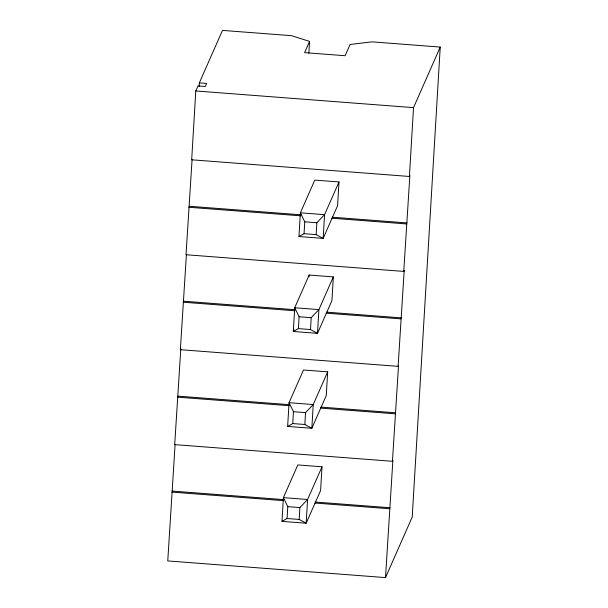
<?xml version="1.0" encoding="UTF-8"?>
<svg xmlns="http://www.w3.org/2000/svg" width="608" height="608" viewBox="0 0 608 608"><rect width="100%" height="100%" fill="white"/><g stroke="black" fill="none" stroke-linecap="round" stroke-linejoin="round"><path stroke-width="0.91" d="M175.089 444.547L167.762 560.926L385.51 577.6L412.216 517.036L440.238 47.074L371.936 41.846L350.086 44.483L345.131 55.731L304.6 52.63L309.563 41.382L291.399 35.674L222.49 30.4L199.34 82.886L199.12 86.678M392.441 461.297L398.544 365.347L398.103 366.35L180.356 349.684L180.804 348.673L174.701 444.623L392.441 461.297L392.882 460.286L385.51 577.6M180.356 349.684L186.405 254.661M192.067 159.714L186.018 254.737L403.758 271.411L404.206 270.4L398.103 366.35M199.34 82.886L206.598 83.44L205.268 86.473L198.01 85.918L195.784 90.964L191.68 159.798L409.42 176.472L409.868 175.461L403.758 271.411M308.856 53.253L309.563 41.382M281.983 521.375L283.396 497.64L297.821 464.93L322.02 466.784L320.598 490.519L306.174 523.222L281.983 521.375L287.082 518.51L299.182 519.437L306.174 523.222L307.587 499.487L322.02 466.784M287.645 426.428L289.058 402.694L303.483 369.983L327.674 371.838L326.26 395.572L311.836 428.283L287.645 426.428L292.744 423.571L304.836 424.498L311.836 428.283L313.249 404.548L327.674 371.838M298.961 236.542L300.375 212.808L314.8 180.105L338.998 181.952L337.584 205.694L323.152 238.397L298.961 236.542L304.061 233.685L316.16 234.612L323.152 238.397L324.573 214.662L338.998 181.952M287.082 518.51L287.789 506.646L283.396 497.64L307.587 499.487L299.888 507.566L299.182 519.437M292.744 423.571L293.451 411.7L289.058 402.694L313.249 404.548L305.543 412.627L304.836 424.498M294.059 329.764L293.299 331.489L298.399 328.624L299.106 316.76L294.72 307.754L309.145 275.044L333.336 276.898L331.922 300.633L317.498 333.344L293.299 331.489L294.72 307.754L318.911 309.601L333.336 276.898M304.061 233.685L304.768 221.814L300.375 212.808L324.573 214.662L316.867 222.741L316.16 234.612M309.031 276.868L309.145 275.044M310.498 329.551L311.205 317.688L318.911 309.601L317.498 333.344L310.498 329.551L298.399 328.624M409.42 176.472L413.524 107.639L440.238 47.074M195.784 90.964L413.524 107.639M189.293 206.256L301.006 214.814M332.249 217.2L407.033 222.931M188.845 207.267L300.557 215.817M331.801 218.211L406.592 223.942M304.768 221.814L316.867 222.741M183.631 301.203L295.344 309.753M326.587 312.147L401.379 317.87M183.19 302.206L294.903 310.764M326.139 313.158L400.93 318.881M299.106 316.76L311.205 317.688M177.977 396.142L288.739 404.624M320.925 407.086L395.717 412.817M177.528 397.153L289.241 405.703M320.484 408.097L395.268 413.828M293.451 411.7L305.543 412.627M172.315 491.082L284.027 499.639M315.263 502.033L390.055 507.756M171.866 492.092L283.579 500.65M314.822 503.036L389.614 508.767M287.789 506.646L299.888 507.566"/></g></svg>
